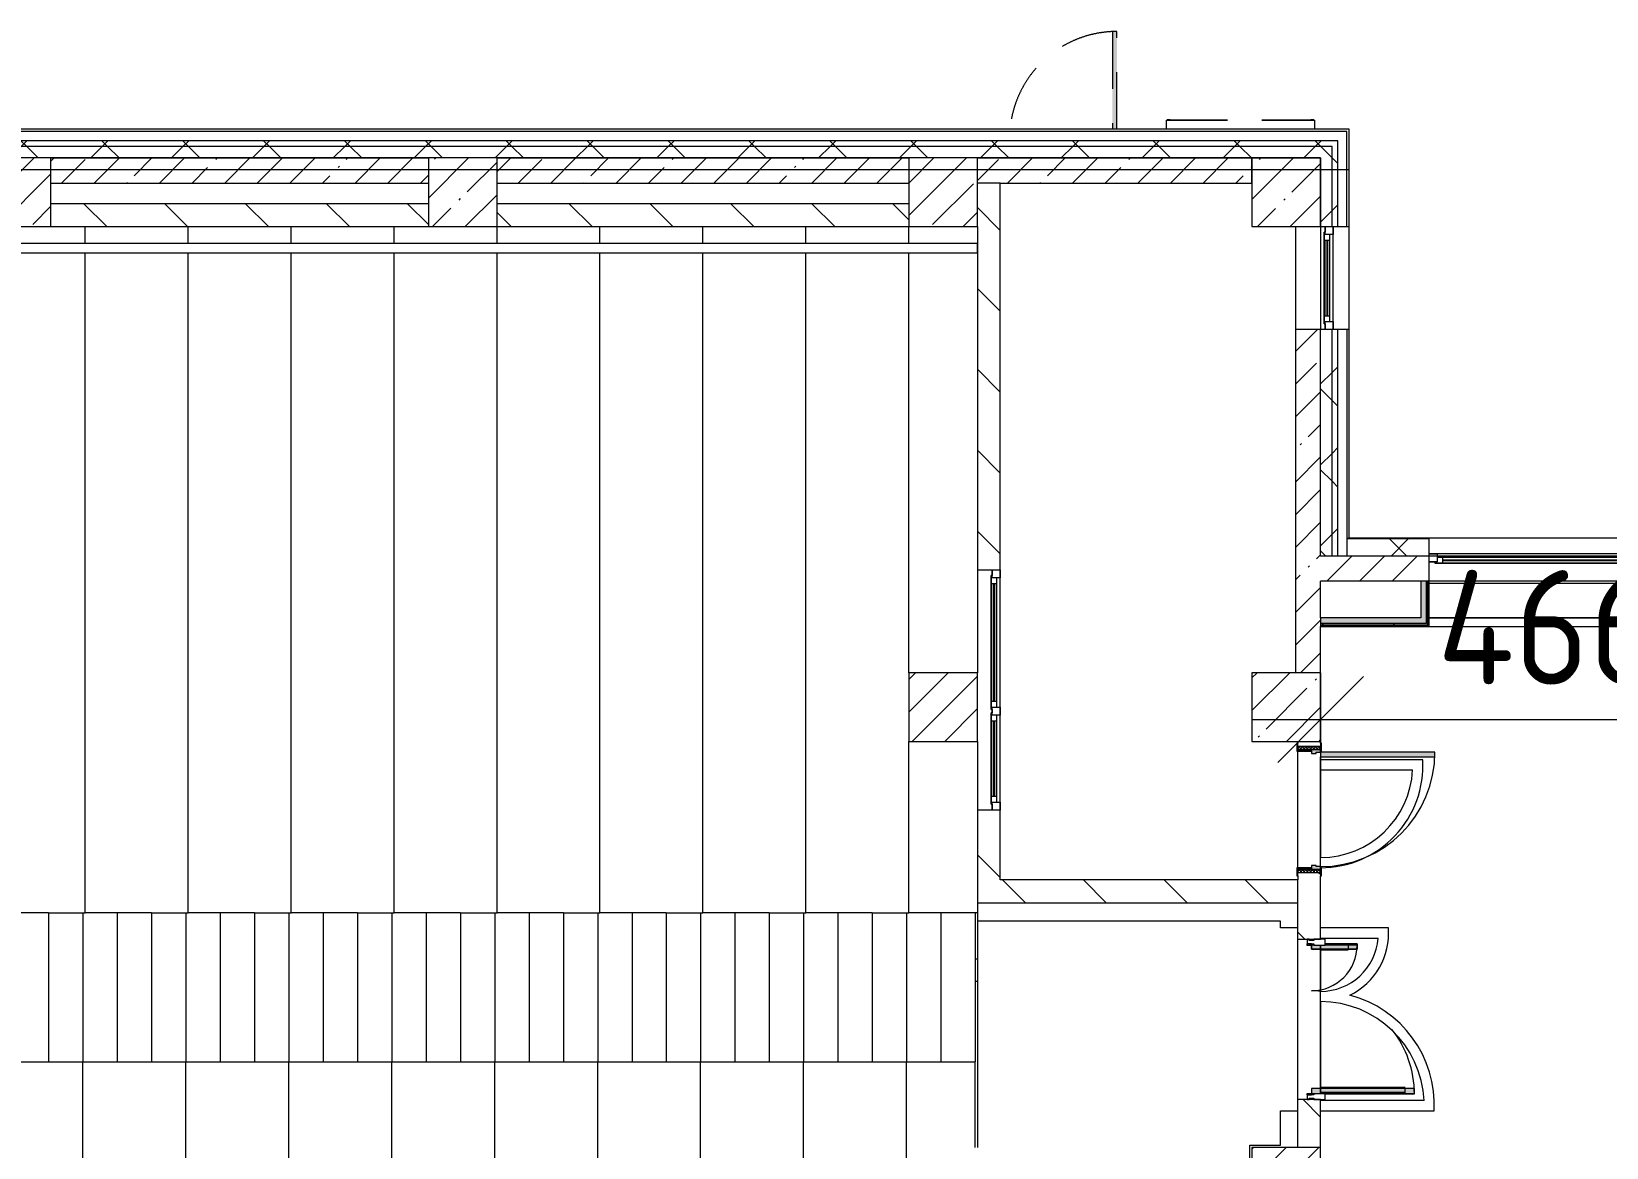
# Model space of a CAD drawing. Header units: millimetres. Extents: x 35157 to 232994, y -8553 to 29000.
# Drawn here: x 128324 to 142094, y 18450 to 28205 of the extents above; entities that cross this region are included whole.
import ezdxf

# ---------------------------------------------------------------- set-up
doc = ezdxf.new("R2010")
doc.units = ezdxf.units.MM
doc.linetypes.add('200_ШТРИХ__ш1_п0_6_', pattern=[800, 500, -300])
for name, color, linetype, lineweight in [('A-ANNO-DIMS', 7, 'Continuous', 9), ('A-ANNO-DIMS-500', 7, 'Continuous', 9), ('A-DETL-MBND-1', 7, '200_ШТРИХ__ш1_п0_6_', 9), ('A-GLAZ-2', 7, 'Continuous', 5), ('A-GLAZ-CWMG-2', 7, 'Continuous', 5), ('A-WALL', 7, 'Continuous', 9), ('A-WALL-9', 7, 'Continuous', 5), ('I-WALL-23', 7, 'Continuous', 5), ('S-COLS-1', 7, 'Continuous', 5), ('S-STRS-3', 7, 'Continuous', 5), ('Оси', 7, 'Continuous', 9)]:
    doc.layers.add(name, color=color, linetype=linetype, lineweight=lineweight)
for name, color, linetype, lineweight, true_color in [('A-DETL-GENF-3', 7, 'Continuous', 5, 0xe2e2e2), ('A-DETL-GENF-4', 7, 'Continuous', 5, 0xaaaaaa), ('A-DOOR-3', 7, 'Continuous', 5, 0xaaaaaa), ('A-DOOR-4', 7, 'Continuous', 5, 0xe2e2e2), ('A-DOOR-FRAM-2', 7, 'Continuous', 5, 0xe2e2e2), ('A-DOOR-FRAM-3', 7, 'Continuous', 5, 0xaaaaaa), ('A-FLOR-1', 7, 'Continuous', 5, 0xaaaaaa), ('I-WALL-21', 7, 'Continuous', 5, 0xe7e7e7), ('I-WALL-22', 7, 'Continuous', 9, 0xe7e7e7)]:
    doc.layers.add(name, color=color, linetype=linetype, lineweight=lineweight, true_color=true_color)
doc.styles.add('ISOCPEUR_4', font='isocpeur.ttf', dxfattribs={"width": 0.9, "height": 1000})
doc.dimstyles.new('ISO-2_0_0_9К_Средний_округл2_1', dxfattribs={"dimscale": 304.8, "dimtxt": 995.981176, "dimasz": 2.46063, "dimexe": 1.968504, "dimexo": 0, "dimgap": 0, "dimtad": 1, "dimdec": 0, "dimrnd": 10, "dimzin": 0, "dimdsep": 46, "dimtxsty": 'ISOCPEUR_4', "dimblk1": 'OBLIQUE', "dimblk2": 'OBLIQUE', "dimsah": 1, "dimcen": 0.09, "dimdle": 1.968504, "dimazin": 0, "dimtfac": 1, "dimtdec": 4, "dimtix": 1, "dimtmove": 0, "dimatfit": 3, "dimfxl": 1, "dimtvp": 1, "dimtolj": 1, "dimtzin": 0, "dimarcsym": 2})
pattern_1 = [(45, (105984, 0), (-353.5534, 353.5534), []), (135, (105984, 0), (-353.5534, -353.5534), [])]
pattern_2 = [(45, (105984, 0), (-285.123, 285.123), []), (45, (106269.13, 0), (-285.123, 285.123), [504.031, -100.806, 16.764, -84.042])]
pattern_3 = [(135, (105984, 0), (-353.5534, -353.5534), [])]
pattern_4 = [(45, (105984, 0), (-530.33, 530.33), []), (135, (105984, 0), (-530.33, -530.33), [])]

# ---------------------------------------------------------------- blocks, each defined once
blk = doc.blocks.new('BSC_Колонна _Прямоугольная - 600х600-V89-2_4_2_птичка')
at = {"layer": 'S-COLS-1'}
h = blk.add_hatch(dxfattribs=at)
h.set_pattern_fill('FP_94', color=256, style=0, pattern_type=2)
h.set_pattern_definition([(45, (-26110, -26800), (-285.123, 285.123), []), (45, (-25824.88, -26800), (-285.123, 285.123), [504.031, -100.806, 16.764, -84.042])])
h.paths.add_polyline_path([(-300, -300), (300, -300), (300, 300), (-300, 300)])
for p, q in [((300, 300), (-300, 300)), ((-300, 300), (-300, -300)), ((300, -300), (300, 300)), ((-300, -300), (300, -300))]:
    blk.add_line(p, q, dxfattribs=at)
blk = doc.blocks.new('BSC_Колонна _Прямоугольная - 600х600-V122-2_4_2_птичка')
at = {"layer": 'S-COLS-1'}
h = blk.add_hatch(dxfattribs=at)
h.set_pattern_fill('FP_122', color=256, style=0, pattern_type=2)
h.set_pattern_definition([(45, (-30310, -26800), (-285.123, 285.123), []), (45, (-30024.88, -26800), (-285.123, 285.123), [504.031, -100.806, 16.764, -84.042])])
h.paths.add_polyline_path([(-300, -300), (300, -300), (300, 300), (-300, 300)])
for p, q in [((300, 300), (-300, 300)), ((-300, 300), (-300, -300)), ((300, -300), (300, 300)), ((-300, -300), (300, -300))]:
    blk.add_line(p, q, dxfattribs=at)
blk = doc.blocks.new('BSC_Колонна _Прямоугольная - 600х600-V123-2_4_2_птичка')
at = {"layer": 'S-COLS-1'}
h = blk.add_hatch(dxfattribs=at)
h.set_pattern_fill('FP_123', color=256, style=0, pattern_type=2)
h.set_pattern_definition([(45, (-33310, -18150), (-285.123, 285.123), []), (45, (-33024.88, -18150), (-285.123, 285.123), [504.031, -100.806, 16.764, -84.042])])
h.paths.add_polyline_path([(-300, -300), (300, -300), (300, 300), (-300, 300), (-300, 12)])
for p, q in [((300, 300), (-300, 300)), ((-300, 300), (-300, -300)), ((300, -300), (300, 300)), ((-300, -300), (300, -300))]:
    blk.add_line(p, q, dxfattribs=at)
blk = doc.blocks.new('BSC_Колонна _Прямоугольная - 600х600-V142-2_4_2_птичка')
at = {"layer": 'S-COLS-1'}
h = blk.add_hatch(dxfattribs=at)
h.set_pattern_fill('FP_135', color=256, style=0, pattern_type=2)
h.set_pattern_definition([(45, (-22210, -26800), (-285.123, 285.123), []), (45, (-21924.88, -26800), (-285.123, 285.123), [504.031, -100.806, 16.764, -84.042])])
h.paths.add_polyline_path([(-300, -300), (300, -300), (300, 300), (-300, 300)])
for p, q in [((300, 300), (-300, 300)), ((-300, 300), (-300, -300)), ((300, -300), (300, 300)), ((-300, -300), (300, -300))]:
    blk.add_line(p, q, dxfattribs=at)
blk = doc.blocks.new('120_Окно_СКБ_2Ст - 120_Окно_СКБ_2Ст 3100х2500 _мал_створка слева_ 2-22446355-2_4_2_птичка')
at = {"layer": 'A-GLAZ-2'}
for p, q in [((-1550, -127), (-1550, -57)), ((-1550, -57), (-1480, -57)), ((1550, -57), (-1550, -57)), ((-1480, -127), (-1550, -127)), ((-1550, -127), (-1500, -127)), ((-1480, -127), (-1500, -127)), ((-1500, -127), (-1500, -137)), ((-1500, -137), (670, -137)), ((670, -137), (-1500, -137)), ((-1480, -57), (-1480, -127)), ((650, -87), (-1480, -87)), ((-1480, -87), (-1480, -127)), ((-1430, -137), (-1430, -87)), ((-1430, -107), (600, -107)), ((600, -117), (-1430, -117)), ((600, -137), (600, -87)), ((650, -127), (650, -57)), ((650, -57), (720, -57)), ((650, -127), (650, -87)), ((720, -127), (650, -127)), ((670, -127), (650, -127)), ((670, -127), (700, -127)), ((670, -137), (670, -127)), ((720, -127), (700, -127)), ((700, -127), (700, -137)), ((700, -137), (1500, -137)), ((1500, -137), (700, -137)), ((720, -57), (720, -127)), ((1480, -87), (720, -87)), ((720, -87), (720, -127)), ((770, -137), (770, -87)), ((770, -107), (1430, -107)), ((1430, -117), (770, -117)), ((1430, -137), (1430, -87)), ((1480, -127), (1480, -57)), ((1480, -57), (1550, -57)), ((1480, -127), (1480, -87)), ((1550, -127), (1480, -127)), ((1500, -127), (1480, -127)), ((1500, -127), (1550, -127)), ((1500, -137), (1500, -127)), ((1550, -57), (1550, -127))]:
    blk.add_line(p, q, dxfattribs=at)
blk = doc.blocks.new('120_Окно_СКБ_1Ст - 120_Окно_СКБ_1Ст 900х2500_h_-V148-2_4_2_птичка')
at = {"layer": 'A-GLAZ-2'}
for p, q in [((-450, -75), (-450, -5)), ((-450, -5), (-380, -5)), ((450, -5), (-450, -5)), ((-380, -75), (-450, -75)), ((-450, -75), (-400, -75)), ((-380, -75), (-400, -75)), ((-400, -75), (-400, -85)), ((-400, -85), (400, -85)), ((400, -85), (-400, -85)), ((-380, -5), (-380, -75)), ((380, -35), (-380, -35)), ((-380, -35), (-380, -75)), ((-330, -85), (-330, -35)), ((-330, -55), (330, -55)), ((330, -65), (-330, -65)), ((330, -85), (330, -35)), ((380, -75), (380, -5)), ((380, -5), (450, -5)), ((380, -75), (380, -35)), ((450, -75), (380, -75)), ((400, -75), (380, -75)), ((400, -75), (450, -75)), ((400, -85), (400, -75)), ((450, -5), (450, -75))]:
    blk.add_line(p, q, dxfattribs=at)
blk = doc.blocks.new('Перекрытия 3 - Перекрытия 4-20977624-2_4_2_птичка')
at = {"layer": 'S-STRS-3'}
for p, q in [((21910, 26500), (21910, 26351)), ((22810, 26351), (22810, 26500)), ((23710, 26351), (23710, 26500)), ((24610, 26351), (24610, 26500)), ((25510, 26351), (25510, 26500)), ((26410, 26351), (26410, 26500)), ((27310, 26351), (27310, 26500)), ((28210, 26351), (28210, 26500)), ((29110, 26351), (29110, 26500)), ((30010, 26351), (30010, 26500)), ((21910, 26270), (21910, 20500)), ((22810, 20500), (22810, 26270)), ((23710, 20500), (23710, 26270)), ((24610, 20500), (24610, 26270)), ((25510, 20500), (25510, 26270)), ((26410, 20500), (26410, 26270)), ((27310, 20500), (27310, 26270)), ((28210, 20500), (28210, 26270)), ((29110, 20500), (29110, 26270)), ((30010, 22600), (30010, 26270)), ((30010, 20500), (30010, 22000)), ((22490, 20500), (21910, 20500)), ((23390, 20500), (22810, 20500)), ((24290, 20500), (23710, 20500)), ((25190, 20500), (24610, 20500)), ((26090, 20500), (25510, 20500)), ((26990, 20500), (26410, 20500)), ((27890, 20500), (27310, 20500)), ((28790, 20500), (28210, 20500)), ((29690, 20500), (29110, 20500)), ((30610, 20500), (30010, 20500))]:
    blk.add_line(p, q, dxfattribs=at)
blk = doc.blocks.new('110_Дверь_СКБ_1Ст_Наружная - ДН-2д_л__ Дверь из подвала ЛК _900 мм в свету_ 3300 фрамуга метал-22954314-2_4_2_птичка')
at = {"layer": 'A-DETL-MBND-1'}
blk.add_hatch(color=256, dxfattribs=at).paths.add_polyline_path([(489.5, 115), (489.5, 970), (449.5, 970), (449.5, 115)])
for p, q in [((489.5, 970), (449.5, 970)), ((449.5, 970), (449.5, 115)), ((489.5, 115), (489.5, 970))]:
    blk.add_line(p, q, dxfattribs=at)
blk.add_arc((489.5, 30), 940, 90, 174.73278, dxfattribs=at)
blk = doc.blocks.new('120_Окно_СКБ_2Ст - 120_Окно_СКБ_2Ст 2100х1800 _мал створка справа_-24235684-2_4_2_птичка')
at = {"layer": 'A-GLAZ-2'}
for p, q in [((-1050, 30), (-1050, 100)), ((-1050, 100), (-980, 100)), ((1050, 100), (-1050, 100)), ((-980, 30), (-1050, 30)), ((-1050, 30), (-1000, 30)), ((-980, 30), (-1000, 30)), ((-1000, 30), (-1000, 20)), ((-1000, 20), (170, 20)), ((170, 20), (-1000, 20)), ((-980, 100), (-980, 30)), ((150, 70), (-980, 70)), ((-980, 70), (-980, 30)), ((-930, 20), (-930, 70)), ((-930, 50), (100, 50)), ((100, 40), (-930, 40)), ((100, 20), (100, 70)), ((150, 30), (150, 100)), ((150, 100), (220, 100)), ((150, 30), (150, 70)), ((220, 30), (150, 30)), ((170, 30), (150, 30)), ((170, 30), (200, 30)), ((170, 20), (170, 30)), ((220, 30), (200, 30)), ((200, 30), (200, 20)), ((200, 20), (1000, 20)), ((1000, 20), (200, 20)), ((220, 100), (220, 30)), ((980, 70), (220, 70)), ((220, 70), (220, 30)), ((270, 20), (270, 70)), ((270, 50), (930, 50)), ((930, 40), (270, 40)), ((930, 20), (930, 70)), ((980, 30), (980, 100)), ((980, 100), (1050, 100)), ((980, 30), (980, 70)), ((1050, 30), (980, 30)), ((1000, 30), (980, 30)), ((1000, 30), (1050, 30)), ((1000, 20), (1000, 30)), ((1050, 100), (1050, 30))]:
    blk.add_line(p, q, dxfattribs=at)
blk = doc.blocks.new('BSC_Колонна _Прямоугольная - 600х600-V158-2_4_2_птичка')
at = {"layer": 'S-COLS-1'}
h = blk.add_hatch(dxfattribs=at)
h.set_pattern_fill('FP_145', color=256, style=0, pattern_type=2)
h.set_pattern_definition([(45, (-33310, -22300), (-285.123, 285.123), []), (45, (-33024.88, -22300), (-285.123, 285.123), [504.031, -100.806, 16.764, -84.042])])
h.paths.add_polyline_path([(-300, -300), (300, -300), (300, 300), (-300, 300)])
for p, q in [((300, 300), (-300, 300)), ((-300, 300), (-300, -300)), ((300, -300), (300, 300)), ((-300, -300), (300, -300))]:
    blk.add_line(p, q, dxfattribs=at)
blk = doc.blocks.new('Указатель_Домовой_Квартальный_По грани - Указатель одинарный-23221565-2_4_2_птичка')
at = {"layer": 'A-DETL-MBND-1'}
for p, q in [((32260, 27430), (32260, 27350)), ((32261, 27430), (32260, 27430)), ((32260, 27430), (32295, 27430)), ((32270, 27432), (32270, 27430)), ((32295, 27432), (32270, 27432)), ((32270, 27432), (32295, 27432)), ((32295, 27432), (32275, 27432)), ((32275, 27432), (32295, 27432)), ((32295, 27432), (33525, 27432)), ((32295, 27430), (33525, 27430)), ((33525, 27432), (33545, 27432)), ((33545, 27432), (33525, 27432)), ((33525, 27432), (33550, 27432)), ((33550, 27432), (33525, 27432)), ((33525, 27430), (33560, 27430)), ((33550, 27430), (33550, 27432)), ((33560, 27430), (33559, 27430)), ((33560, 27350), (33560, 27430))]:
    blk.add_line(p, q, dxfattribs=at)
blk = doc.blocks.new('110_Дверь_СКБ_1Ст_Внутренняя1 - Д-4б _огнестойкая EI 30_-32701367-2_4_2_птичка')
at = {"layer": 'A-DOOR-3'}
h = blk.add_hatch(dxfattribs=at)
h.set_pattern_fill('FP_41', color=256, style=0, pattern_type=2)
h.set_pattern_definition([(135, (1751.41, 164.685), (-14.14214, -14.14214), []), (225, (1751.41, 164.685), (14.14214, -14.14214), [])])
h.paths.add_polyline_path([(562.5, 100), (537.5, 100), (537.5, -100), (562.5, -100)])
at = {"layer": 'A-DOOR-4'}
h = blk.add_hatch(color=256, dxfattribs=at)
h.paths.add_polyline_path([(537.5, 100), (512.5, 100), (512.5, 60), (502.5, 60), (502.5, 20), (537.5, 20)])
h.paths.add_polyline_path([(-477.5, 60), (-487.5, 60), (-487.5, 100), (-512.5, 100), (-512.5, 20), (-477.5, 20)])
at = {"layer": 'A-DOOR-FRAM-2'}
for points in [[(-447.5, 592.5), (-447.5, 1100), (-487.5, 1100), (-487.5, 100), (-447.5, 100)], [(-497.5, 100), (-497.5, 108), (-567.5, 108), (-567.5, 100)], [(-497.5, 20), (-512.5, 20), (-512.5, -100), (-497.5, -100)], [(592.5, 108), (522.5, 108), (522.5, 100), (592.5, 100)], [(537.5, 20), (522.5, 20), (522.5, -100), (537.5, -100)], [(-497.5, -108), (-497.5, -100), (-567.5, -100), (-567.5, -108)], [(592.5, -100), (522.5, -100), (522.5, -108), (592.5, -108)]]:
    blk.add_hatch(color=256, dxfattribs=at).paths.add_polyline_path(points)
at = {"layer": 'A-DOOR-FRAM-3'}
h = blk.add_hatch(dxfattribs=at)
h.set_pattern_fill('FP_42', color=256, style=0, pattern_type=2)
h.set_pattern_definition([(45, (-371.384, 164.685), (-14.1421, 14.1421), []), (135, (-371.384, 164.685), (-14.1421, -14.1421), [])])
h.paths.add_polyline_path([(-512.5, 100), (-537.5, 100), (-537.5, -100), (-512.5, -100)])
at = {"layer": 'A-DOOR-3'}
for p, q in [((-487.5, 1100), (-487.5, 100)), ((-447.5, 1100), (-487.5, 1100)), ((-447.5, 100), (-447.5, 1100)), ((-487.5, 100), (-447.5, 100))]:
    blk.add_line(p, q, dxfattribs=at)
blk.add_arc((-487.5, 100), 1000, 360, 90, dxfattribs=at)
at = {"layer": 'A-DOOR-FRAM-3'}
for p, q in [((-497.5, 108), (-567.5, 108)), ((-567.5, 108), (-567.5, 100)), ((-567.5, 100), (-497.5, 100)), ((-512.5, 100), (-537.5, 100)), ((-537.5, 100), (-537.5, -100)), ((-487.5, 100), (-512.5, 100)), ((-512.5, 100), (-512.5, 20)), ((-512.5, -100), (-512.5, 100)), ((-497.5, 100), (-512.5, 100)), ((-512.5, 100), (-512.5, 99)), ((-512.5, 99), (-497.5, 99)), ((-512.5, 20), (-477.5, 20)), ((-497.5, 20), (-512.5, 20)), ((-512.5, 20), (-512.5, -100)), ((-497.5, 100), (-497.5, 108)), ((-497.5, 99), (-497.5, 100)), ((-497.5, -100), (-497.5, 20)), ((-487.5, 60), (-487.5, 100)), ((-477.5, 60), (-487.5, 60)), ((-477.5, 20), (-477.5, 60)), ((512.5, 60), (502.5, 60)), ((502.5, 60), (502.5, 20)), ((502.5, 20), (537.5, 20)), ((512.5, 100), (512.5, 60)), ((537.5, 100), (512.5, 100)), ((592.5, 108), (522.5, 108)), ((522.5, 108), (522.5, 100)), ((537.5, 100), (522.5, 100)), ((522.5, 100), (522.5, 99)), ((522.5, 100), (592.5, 100)), ((522.5, 99), (537.5, 99)), ((537.5, 20), (522.5, 20)), ((522.5, 20), (522.5, -100)), ((537.5, 20), (537.5, 100)), ((562.5, 100), (537.5, 100)), ((537.5, 100), (537.5, -100)), ((537.5, 99), (537.5, 100)), ((537.5, -100), (537.5, 20)), ((562.5, -100), (562.5, 100)), ((592.5, 100), (592.5, 108)), ((-497.5, -100), (-567.5, -100)), ((-567.5, -100), (-567.5, -108)), ((-567.5, -108), (-497.5, -108)), ((-537.5, -100), (-512.5, -100)), ((-512.5, -100), (-497.5, -100)), ((-497.5, -108), (-497.5, -100)), ((522.5, -100), (537.5, -100)), ((592.5, -100), (522.5, -100)), ((522.5, -100), (522.5, -108)), ((522.5, -108), (592.5, -108)), ((537.5, -100), (562.5, -100)), ((592.5, -108), (592.5, -100))]:
    blk.add_line(p, q, dxfattribs=at)
blk = doc.blocks.new('Прямоугольный импост - Импост структурный с накладкой - 160мм Темный-32479175-2_4_2_птичка')
at = {"layer": 'A-GLAZ-CWMG-2'}
for p, q in [((-50, 40), (-50, 140)), ((-50, 140), (0, 140)), ((0, 140), (0, 40)), ((-40, 40), (-50, 40)), ((-50, -17), (-50, 0)), ((-50, 0), (-40, 0)), ((-40, 0), (-40, 40)), ((-10, 40), (-10, 0)), ((0, 40), (-10, 40)), ((-10, 0), (0, 0)), ((0, 0), (0, -17)), ((0, -17), (-50, -17))]:
    blk.add_line(p, q, dxfattribs=at)
blk = doc.blocks.new('Дверь_Витражная_остекление_ - Д-39_л_ Актовый-V238-2_4_2_птичка')
at = {"layer": 'A-DETL-GENF-3'}
for points in [[(650, 593), (650, 920), (605, 920), (605, 20), (650, 20), (650, 140)], [(-615, 40), (-615, 420), (-660, 420), (-660, 140), (-650, 140), (-650, 40), (-660, 40), (-660, 20), (-615, 20)]]:
    blk.add_hatch(color=256, dxfattribs=at).paths.add_polyline_path(points)
at = {"layer": 'A-DETL-GENF-4'}
for p, q in [((596, 840), (596, 100)), ((650, 920), (605, 920)), ((605, 920), (605, 20)), ((650, 920), (605, 920)), ((605, 920), (605, 20)), ((650, 840), (605, 840)), ((640, 840), (640, 100)), ((650, 920), (650, 140)), ((650, 140), (650, 920)), ((-660, 420), (-615, 420)), ((-660, 420), (-660, 140)), ((-615, 420), (-660, 420)), ((-660, 420), (-660, 140)), ((-615, 420), (-615, 20)), ((-615, 20), (-615, 420)), ((-660, 340), (-615, 340)), ((-650, 340), (-650, 140)), ((-606, 340), (-606, 100)), ((-650, 100), (-615, 100)), ((-615, 20), (-650, 20)), ((-650, 20), (-615, 20)), ((650, 100), (605, 100)), ((605, 20), (650, 20)), ((605, 20), (650, 20)), ((650, 40), (650, 20)), ((650, 20), (650, 40))]:
    blk.add_line(p, q, dxfattribs=at)
at = {"layer": 'A-DOOR-3'}
for p, q in [((650, 920), (650, 140)), ((-650, 420), (-650, 140)), ((-650, 20), (-660, 20)), ((-660, 20), (-660, -20)), ((-650, 40), (-650, 20)), ((-650, -20), (-650, 20)), ((650, 40), (650, 20)), ((660, 20), (650, 20)), ((650, 20), (650, -20)), ((660, -20), (660, 20)), ((-660, -20), (-650, -20)), ((650, -20), (660, -20))]:
    blk.add_line(p, q, dxfattribs=at)
for centre, radius, start, end in [((650, 20), 900, 90, 128.5974), ((-650, 20), 400, 360, 90), ((650, 20), 900, 174.8223, 180)]:
    blk.add_arc(centre, radius, start, end, dxfattribs=at)
blk = doc.blocks.new('Прямоугольный импост - Импост структурный с накладкой - 160мм Темный-32479277-2_4_2_птичка')
at = {"layer": 'A-GLAZ-CWMG-2'}
for p, q in [((0, 140), (-50, 140)), ((-50, 140), (-50, 40)), ((0, 40), (0, 140)), ((-50, 40), (-40, 40)), ((-40, 0), (-50, 0)), ((-50, 0), (-50, -17)), ((-40, 40), (-40, 0)), ((-10, 0), (-10, 40)), ((-10, 40), (0, 40)), ((0, 0), (-10, 0)), ((0, -17), (0, 0)), ((-50, -17), (0, -17))]:
    blk.add_line(p, q, dxfattribs=at)
blk = doc.blocks.new('Перекрытия 2 - Перекрытия 4-32990152-2_4_2_птичка')
at = {"layer": 'S-STRS-3'}
for p, q in [((21910, 19180), (22510, 19180)), ((21910, 19180), (21910, 15411)), ((22810, 19180), (23410, 19180)), ((22810, 15411), (22810, 19180)), ((23710, 19180), (24310, 19180)), ((23710, 15411), (23710, 19180)), ((24610, 19180), (25210, 19180)), ((24610, 15411), (24610, 19180)), ((25510, 19180), (26110, 19180)), ((25510, 15411), (25510, 19180)), ((26410, 19180), (27010, 19180)), ((26410, 15411), (26410, 19180)), ((27310, 19180), (27910, 19180)), ((27310, 15411), (27310, 19180)), ((28210, 19180), (28810, 19180)), ((28210, 15411), (28210, 19180)), ((29110, 19180), (29710, 19180)), ((29110, 15411), (29110, 19180)), ((30010, 19180), (30610, 19180)), ((30010, 15411), (30010, 19180)), ((30610, 18430), (30610, 19180)), ((30610, 15411), (30610, 17830)), ((21910, 15330), (21910, 15200)), ((22810, 15200), (22810, 15330)), ((23710, 15200), (23710, 15330)), ((24610, 15200), (24610, 15330)), ((25510, 15200), (25510, 15330)), ((26410, 15200), (26410, 15330)), ((27310, 15200), (27310, 15330)), ((28210, 15200), (28210, 15330)), ((29110, 15200), (29110, 15330)), ((30010, 15200), (30010, 15330)), ((30610, 15200), (30610, 15330)), ((22810, 15200), (21910, 15200)), ((23710, 15200), (22810, 15200)), ((24610, 15200), (23710, 15200)), ((25510, 15200), (24610, 15200)), ((26410, 15200), (25510, 15200)), ((27310, 15200), (26410, 15200)), ((28210, 15200), (27310, 15200)), ((29110, 15200), (28210, 15200)), ((30010, 15200), (29110, 15200)), ((30610, 15200), (30010, 15200))]:
    blk.add_line(p, q, dxfattribs=at)
blk = doc.blocks.new('Стены наклон_ амфитеатр1 - Стены наклон_ амфитеатр-33007412-2_4_2_птичка')
at = {"layer": 'A-WALL-9'}
for p, q in [((21879, 26351), (21879, 26270)), ((30610, 26351), (21879, 26351)), ((30610, 26270), (30610, 26351)), ((21879, 26270), (30610, 26270))]:
    blk.add_line(p, q, dxfattribs=at)
blk = doc.blocks.new('Зашивка приборов отопления22 - Зашивка приборов отопления-33321747-2_4_2_птичка')
at = {"layer": 'A-WALL-9'}
for p, q in [((37288, 26888), (34188, 26888)), ((34188, 26567), (37268, 26567)), ((37268, 26567), (34188, 26567)), ((34188, 26492), (37268, 26492))]:
    blk.add_line(p, q, dxfattribs=at)
blk = doc.blocks.new('BSC_Колонна _Прямоугольная - 600х600-V241-2_4_2_птичка')
at = {"layer": 'S-COLS-1'}
h = blk.add_hatch(dxfattribs=at)
h.set_pattern_fill('FP_196', color=256, style=0, pattern_type=2)
h.set_pattern_definition([(45, (-30310, -22300), (-285.123, 285.123), []), (45, (-30024.88, -22300), (-285.123, 285.123), [504.031, -100.806, 16.764, -84.042])])
h.paths.add_polyline_path([(-300, -300), (300, -300), (300, 300), (-300, 300)])
for p, q in [((300, 300), (-300, 300)), ((-300, 300), (-300, -300)), ((300, -300), (300, 300)), ((-300, -300), (300, -300))]:
    blk.add_line(p, q, dxfattribs=at)
blk = doc.blocks.new('DIMBLOCK39-2_4_2_птичка')
at = {"layer": 'A-ANNO-DIMS-500'}
for p, q in [((144254, 22721), (144254, 21591)), ((144254, 22191), (144254, 22721)), ((139594, 22600), (139594, 21591)), ((139594, 22191), (139594, 22600)), ((138994, 22191), (144854, 22191))]:
    blk.add_line(p, q, dxfattribs=at)
at = {"layer": 'A-ANNO-DIMS-500', "lineweight": 20}
for p, q in [((139594, 22191), (139969, 22566)), ((144254, 22191), (144629, 22566)), ((139594, 22191), (139219, 21816)), ((144254, 22191), (143879, 21816))]:
    blk.add_line(p, q, dxfattribs=at)
at = {"layer": 'A-ANNO-DIMS-500', "color": 0, "insert": (140612, 23497), "char_height": 1000, "width": 3148.83, "attachment_point": 1, "line_spacing_factor": 1.149209, "style": 'ISOCPEUR_4'}
blk.add_mtext('4660', dxfattribs=at)
blk = doc.blocks.new('_Oblique')
at = {"color": 0, "linetype": 'ByBlock', "lineweight": -2}
blk.add_line((-0.5, -0.5), (0.5, 0.5), dxfattribs=at)

msp = doc.modelspace()

# ---------------------------------------------------------------- hatches: boundary and pattern name
at = {"layer": 'A-WALL-9'}
h = msp.add_hatch(dxfattribs=at)
h.set_pattern_fill('FP_89', color=256, style=0, pattern_type=2)
h.set_pattern_definition(pattern_1)
h.paths.add_polyline_path([(139694, 27200), (139694, 27250), (125594.3, 27250), (125594.3, 27200), (139594, 27200)])
h.paths.add_polyline_path([(120608.6, 27200), (121094.3, 27200), (121094.3, 27250), (119673, 27250), (119673, 27200), (119681.1, 27200)])
h.paths.add_polyline_path([(122463.7, 27200), (122894.3, 27200), (122894.3, 27250), (121994.3, 27250), (121994.3, 27200)])
h.paths.add_polyline_path([(123794.3, 27200), (124694.3, 27200), (124694.3, 27250), (123794.3, 27250)])
h = msp.add_hatch(dxfattribs=at)
h.set_pattern_fill('FP_89', color=256, style=0, pattern_type=2)
h.set_pattern_definition(pattern_1)
h.paths.add_polyline_path([(139159, 27100), (139594, 27100), (139594, 27200), (125594.3, 27200), (125594.3, 27100), (138231.5, 27100)])
h.paths.add_polyline_path([(120608.6, 27100), (121094.3, 27100), (121094.3, 27200), (119673, 27200), (119673, 27100), (120294, 27100)])
h.paths.add_polyline_path([(121994.3, 27100), (122894.3, 27100), (122894.3, 27200), (121994.3, 27200)])
h.paths.add_polyline_path([(123794.3, 27100), (124694.3, 27100), (124694.3, 27200), (123794.3, 27200)])
h = msp.add_hatch(dxfattribs=at)
h.set_pattern_fill('FP_89', color=256, style=0, pattern_type=2)
h.set_pattern_definition(pattern_1)
h.paths.add_polyline_path([(139694, 23620), (139694, 25600), (139594, 25600), (139594, 23620), (139622.8, 23620)])
h.paths.add_polyline_path([(139594, 26500), (139694, 26500), (139694, 27200), (139594, 27200), (139594, 26839.2)])
h = msp.add_hatch(dxfattribs=at)
h.set_pattern_fill('FP_89', color=256, style=0, pattern_type=2)
h.set_pattern_definition(pattern_1)
h.paths.add_polyline_path([(139744, 23620), (139744, 25600), (139694, 25600), (139694, 23620)])
h.paths.add_polyline_path([(139694, 26500), (139744, 26500), (139744, 27250), (139694, 27250), (139694, 26839.2)])
h = msp.add_hatch(dxfattribs=at)
h.set_pattern_fill('FP_89', color=256, style=0, pattern_type=2)
h.set_pattern_definition(pattern_1)
h.paths.add_polyline_path([(139844, 23620), (140544, 23620), (140544, 23770), (139824, 23770), (139824, 23620)])
h.paths.add_polyline_path([(144744, 23620), (144744, 23770), (143644, 23770), (143644, 23620), (144724.1, 23620)])
at = {"layer": 'I-WALL-21'}
msp.add_hatch(color=256, dxfattribs=at).paths.add_polyline_path([(140519, 23079), (140519, 23400), (140469, 23400), (140469, 23079)])
at = {"layer": 'I-WALL-22'}
msp.add_hatch(color=256, dxfattribs=at).paths.add_polyline_path([(139594, 23029), (140519, 23029), (140519, 23079), (139594, 23079)])
at = {"layer": 'I-WALL-23'}
h = msp.add_hatch(dxfattribs=at)
h.set_pattern_fill('FP_97', color=256, style=0, pattern_type=2)
h.set_pattern_definition(pattern_2)
h.paths.add_polyline_path([(138994, 26880), (138994, 27100), (136594, 27100), (136594, 26880), (138231.5, 26880)])
h.paths.add_polyline_path([(135994, 26880), (135994, 27100), (132394, 27100), (132394, 26880)])
h.paths.add_polyline_path([(131794, 26880), (131794, 27100), (128494, 27100), (128494, 26880), (128956.3, 26880)])
h = msp.add_hatch(dxfattribs=at)
h.set_pattern_fill('FP_100', color=256, style=0, pattern_type=2)
h.set_pattern_definition(pattern_3)
h.paths.add_polyline_path([(136794, 20790), (136794, 21400), (136594, 21400), (136594, 20790)])
h.paths.add_polyline_path([(136794, 23500), (136794, 26880), (136594, 26880), (136594, 23500)])
h = msp.add_hatch(dxfattribs=at)
h.set_pattern_fill('FP_100', color=256, style=0, pattern_type=2)
h.set_pattern_definition(pattern_3)
h.paths.add_polyline_path([(131794, 26500), (131794, 26700), (128494, 26700), (128494, 26500), (128956.3, 26500)])
h = msp.add_hatch(dxfattribs=at)
h.set_pattern_fill('FP_100', color=256, style=0, pattern_type=2)
h.set_pattern_definition(pattern_3)
h.paths.add_polyline_path([(135994, 26500), (135994, 26700), (132394, 26700), (132394, 26500)])
h = msp.add_hatch(dxfattribs=at)
h.set_pattern_fill('FP_97', color=256, style=0, pattern_type=2)
h.set_pattern_definition(pattern_2)
h.paths.add_polyline_path([(139594, 22600), (139594, 25600), (139374, 25600), (139374, 22600)])
h = msp.add_hatch(dxfattribs=at)
h.set_pattern_fill('FP_97', color=256, style=0, pattern_type=2)
h.set_pattern_definition(pattern_2)
h.paths.add_polyline_path([(143796.6, 23400), (144474, 23400), (144474, 23620), (143644, 23620), (143644, 23400)])
h.paths.add_polyline_path([(139594, 23400), (140544, 23400), (140544, 23620), (139594, 23620)])
h = msp.add_hatch(dxfattribs=at)
h.set_pattern_fill('FP_188', color=256, style=0, pattern_type=2)
h.set_pattern_definition(pattern_4)
h.paths.add_polyline_path([(139594, 23016.5), (140531.5, 23016.5), (140531.5, 23029), (139594, 23029)])
h = msp.add_hatch(dxfattribs=at)
h.set_pattern_fill('FP_188', color=256, style=0, pattern_type=2)
h.set_pattern_definition(pattern_4)
h.paths.add_polyline_path([(139594, 23004), (140544, 23004), (140544, 23016.5), (139594, 23016.5)])
h = msp.add_hatch(dxfattribs=at)
h.set_pattern_fill('FP_100', color=256, style=0, pattern_type=2)
h.set_pattern_definition(pattern_3)
h.paths.add_polyline_path([(139594, 20790), (139594, 20855), (139394, 20855), (139394, 20790)])
h.paths.add_polyline_path([(139594, 21955), (139594, 22000), (139394, 22000), (139394, 21955)])
h = msp.add_hatch(dxfattribs=at)
h.set_pattern_fill('FP_100', color=256, style=0, pattern_type=2)
h.set_pattern_definition(pattern_3)
h.paths.add_polyline_path([(139394, 20590), (139394, 20790), (136594, 20790), (136594, 20590), (138231.5, 20590)])
h = msp.add_hatch(dxfattribs=at)
h.set_pattern_fill('FP_100', color=256, style=0, pattern_type=2)
h.set_pattern_definition(pattern_3)
h.paths.add_polyline_path([(139394, 18450), (139594, 18450), (139594, 18870), (139394, 18870)])
h.paths.add_polyline_path([(139594, 20270), (139594, 20790), (139394, 20790), (139394, 20270)])
at = {"layer": 'S-COLS-1'}
h = msp.add_hatch(dxfattribs=at)
h.set_pattern_fill('FP_97', color=256, style=0, pattern_type=2)
h.set_pattern_definition(pattern_2)
h.paths.add_polyline_path([(139594, 26500), (139594, 27100), (138994, 27100), (138994, 26500), (139159, 26500)])

# ---------------------------------------------------------------- linework, layer by layer
at = {"layer": 'A-DETL-MBND-1'}
for p, q in [((136574, 20100), (136594, 20100)), ((136594, 19900), (136574, 19900))]:
    msp.add_line(p, q, dxfattribs=at)
at = {"layer": 'A-FLOR-1'}
for p, q in [((143624, 23380), (140544, 23380)), ((140545, 23003), (139594, 23003)), ((140544, 23079), (143624, 23079)), ((139594, 21865), (139594, 21840)), ((139594, 20905), (139594, 21865)), ((140487.6, 21840), (139594, 21840)), ((139594, 21750), (139594, 20985)), ((139594, 21750), (140398, 21750)), ((136594, 20590), (136594, 18450)), ((139244, 20429), (136594, 20429)), ((139244, 20370), (139244, 20429)), ((139394, 20370), (139244, 20370)), ((140186.9, 20370), (139594, 20370)), ((139594, 20280), (140097.4, 20280)), ((139594, 20220), (139594, 19815)), ((139594, 18920), (139594, 20220)), ((139594, 19725), (139594, 18920)), ((139244, 18470), (139244, 18770)), ((139244, 18770), (139394, 18770)), ((140498.1, 18860), (139594, 18860)), ((139594, 18770), (140587.7, 18770)), ((138974, 17840), (138974, 18470)), ((138974, 18470), (139244, 18470))]:
    msp.add_line(p, q, dxfattribs=at)
for centre, radius, start, end in [((139594, 21790), 895, 270, 3.20255), ((139594, 21790), 805, 270, 357.15183), ((139594, 20320), 505, 270, 355.45696), ((139594, 20320), 595, 295.28402, 4.82046), ((139594, 18820), 905, 2.53324, 90), ((139594, 18820), 995, 357.1196, 75.20242)]:
    msp.add_arc(centre, radius, start, end, dxfattribs=at)
at = {"layer": 'A-WALL'}
for p, q in [((139824, 27330), (125594.3, 27330)), ((139824, 26500), (139824, 27330)), ((139744, 27250), (125594.3, 27250)), ((139694, 27200), (125594.3, 27200)), ((139694, 26500), (139694, 27200)), ((139744, 26500), (139744, 27250)), ((131794, 27100), (128494, 27100)), ((135994, 27100), (132394, 27100)), ((138994, 27100), (136594, 27100)), ((136794, 26880), (136594, 26880)), ((139594, 23620), (139594, 25600)), ((139694, 23620), (139694, 25600)), ((139744, 23620), (139744, 25600)), ((139824, 25600), (139824, 23620)), ((140544, 23773), (139824, 23773)), ((140544, 23770), (139824, 23770)), ((139844, 23778), (139844, 23773)), ((140544, 23620), (139844, 23620)), ((140519, 23029), (140519, 23400)), ((140531.5, 23016.5), (140531.5, 23400)), ((139594, 23079), (139594, 23004)), ((140519, 23029), (139594, 23029)), ((140531.5, 23016.5), (139594, 23016.5))]:
    msp.add_line(p, q, dxfattribs=at)
at = {"layer": 'A-WALL-9'}
for p, q in [((139844, 27350), (125594.3, 27350)), ((139844, 23778), (139844, 27350)), ((128494, 27100), (131794, 27100)), ((132394, 27100), (135994, 27100)), ((136594, 27100), (139594, 27100)), ((139594, 27100), (139594, 25600)), ((139594, 26500), (139844, 26500)), ((139844, 25600), (139594, 25600)), ((139844, 23778), (147894, 23778)), ((140544, 23620), (140544, 23778)), ((144524, 23620), (139824, 23620))]:
    msp.add_line(p, q, dxfattribs=at)
at = {"layer": 'I-WALL-23'}
for p, q in [((138994, 26880), (138994, 27100)), ((128494, 26880), (131794, 26880)), ((132394, 26880), (135994, 26880)), ((136794, 26880), (138994, 26880)), ((136794, 20790), (136794, 26880)), ((131794, 26700), (128494, 26700)), ((135994, 26700), (132394, 26700)), ((128494, 26500), (131794, 26500)), ((132394, 26500), (135994, 26500)), ((136594, 26500), (136594, 22600)), ((139374, 26500), (139374, 22600)), ((139594, 25600), (139374, 25600)), ((139824, 23620), (139594, 23620)), ((140544, 23004), (140544, 23620)), ((136594, 23500), (136794, 23500)), ((139594, 23079), (139594, 23400)), ((144474, 23400), (139594, 23400)), ((140469, 23400), (140469, 23079)), ((140469, 23079), (139594, 23079)), ((139594, 22600), (139594, 23004)), ((139594, 23004), (140544, 23004)), ((136594, 22000), (136594, 20590)), ((139394, 22000), (139394, 21985)), ((139394, 20895), (139394, 21915)), ((139594, 21985), (139594, 22000)), ((136794, 21400), (136594, 21400)), ((139394, 20825), (139394, 20790)), ((139594, 20790), (139594, 20825)), ((139394, 20790), (136794, 20790)), ((139394, 18450), (139394, 20790)), ((139594, 20270), (139594, 20790)), ((136594, 20590), (139394, 20590)), ((139394, 20270), (139594, 20270)), ((139594, 18870), (139394, 18870)), ((139594, 18450), (139594, 18870))]:
    msp.add_line(p, q, dxfattribs=at)
at = {"layer": 'S-COLS-1'}
for p, q in [((139594, 27100), (138994, 27100)), ((138994, 27100), (138994, 26500)), ((139594, 26500), (139594, 27100)), ((138994, 26500), (139594, 26500))]:
    msp.add_line(p, q, dxfattribs=at)
at = {"layer": 'S-STRS-3'}
for p, q in [((128474, 20500), (128774, 20500)), ((128474, 20500), (128474, 19200)), ((128474, 20500), (128474, 19200)), ((128774, 20500), (128794, 20500)), ((128774, 20500), (128774, 19200)), ((128774, 20500), (128774, 19200)), ((129074, 20500), (129074, 19200)), ((129074, 20500), (129074, 19200)), ((129374, 20500), (129674, 20500)), ((129374, 20500), (129374, 19200)), ((129374, 20500), (129374, 19200)), ((129674, 20500), (129694, 20500)), ((129674, 20500), (129674, 19200)), ((129674, 20500), (129674, 19200)), ((129974, 20500), (129974, 19200)), ((129974, 20500), (129974, 19200)), ((130274, 20500), (130574, 20500)), ((130274, 20500), (130274, 19200)), ((130274, 20500), (130274, 19200)), ((130574, 20500), (130594, 20500)), ((130574, 20500), (130574, 19200)), ((130574, 20500), (130574, 19200)), ((130874, 20500), (130874, 19200)), ((130874, 20500), (130874, 19200)), ((131174, 20500), (131474, 20500)), ((131174, 20500), (131174, 19200)), ((131174, 20500), (131174, 19200)), ((131474, 20500), (131494, 20500)), ((131474, 20500), (131474, 19200)), ((131474, 20500), (131474, 19200)), ((131774, 20500), (131774, 19200)), ((131774, 20500), (131774, 19200)), ((132074, 20500), (132374, 20500)), ((132074, 20500), (132074, 19200)), ((132074, 20500), (132074, 19200)), ((132374, 20500), (132394, 20500)), ((132374, 20500), (132374, 19200)), ((132374, 20500), (132374, 19200)), ((132674, 20500), (132674, 19200)), ((132674, 20500), (132674, 19200)), ((132974, 20500), (133274, 20500)), ((132974, 20500), (132974, 19200)), ((132974, 20500), (132974, 19200)), ((133274, 20500), (133294, 20500)), ((133274, 20500), (133274, 19200)), ((133274, 20500), (133274, 19200)), ((133574, 20500), (133574, 19200)), ((133574, 20500), (133574, 19200)), ((133874, 20500), (134174, 20500)), ((133874, 20500), (133874, 19200)), ((133874, 20500), (133874, 19200)), ((134174, 20500), (134194, 20500)), ((134174, 20500), (134174, 19200)), ((134174, 20500), (134174, 19200)), ((134474, 20500), (134474, 19200)), ((134474, 20500), (134474, 19200)), ((134774, 20500), (135074, 20500)), ((134774, 20500), (134774, 19200)), ((134774, 20500), (134774, 19200)), ((135074, 20500), (135094, 20500)), ((135074, 20500), (135074, 19200)), ((135074, 20500), (135074, 19200)), ((135374, 20500), (135374, 19200)), ((135374, 20500), (135374, 19200)), ((135674, 20500), (135974, 20500)), ((135674, 20500), (135674, 19200)), ((135674, 20500), (135674, 19200)), ((135974, 20500), (135994, 20500)), ((135974, 20500), (135974, 19200)), ((135974, 20500), (135974, 19200)), ((136274, 20500), (136274, 19200)), ((136274, 20500), (136274, 19200)), ((136574, 20500), (136574, 19200)), ((128474, 19200), (128774, 19200)), ((129374, 19200), (129674, 19200)), ((130274, 19200), (130574, 19200)), ((131174, 19200), (131474, 19200)), ((132074, 19200), (132374, 19200)), ((132974, 19200), (133274, 19200)), ((133874, 19200), (134174, 19200)), ((134774, 19200), (135074, 19200)), ((135674, 19200), (135974, 19200))]:
    msp.add_line(p, q, dxfattribs=at)
at = {"layer": 'Оси'}
msp.add_line((127344, 27000), (139844, 27000), dxfattribs=at)

# ---------------------------------------------------------------- block references
at = {"layer": 'A-DETL-MBND-1'}
for name, p in [('110_Дверь_СКБ_1Ст_Наружная - ДН-2д_л__ Дверь из подвала ЛК _900 мм в свету_ 3300 фрамуга метал-22954314-2_4_2_птичка', (137324.5, 27235)), ('Указатель_Домовой_Квартальный_По грани - Указатель одинарный-23221565-2_4_2_птичка', (105984, 0))]:
    msp.add_blockref(name, p, dxfattribs=at)
at = {"layer": 'A-DOOR-3'}
for name, p, rotation in [('110_Дверь_СКБ_1Ст_Внутренняя1 - Д-4б _огнестойкая EI 30_-32701367-2_4_2_птичка', (139494, 21417.5), 270), ('Дверь_Витражная_остекление_ - Д-39_л_ Актовый-V238-2_4_2_птичка', (139494, 19570), 269.9999999999996)]:
    msp.add_blockref(name, p, dxfattribs=dict(at, rotation=rotation))
at = {"layer": 'A-GLAZ-2', "rotation": 269.9999999999999}
for name, p in [('120_Окно_СКБ_1Ст - 120_Окно_СКБ_1Ст 900х2500_h_-V148-2_4_2_птичка', (139709, 26050)), ('120_Окно_СКБ_2Ст - 120_Окно_СКБ_2Ст 2100х1800 _мал створка справа_-24235684-2_4_2_птичка', (136694, 22450))]:
    msp.add_blockref(name, p, dxfattribs=at)
at = {"layer": 'A-GLAZ-2'}
msp.add_blockref('120_Окно_СКБ_2Ст - 120_Окно_СКБ_2Ст 3100х2500 _мал_створка слева_ 2-22446355-2_4_2_птичка', (142094, 23695), dxfattribs=at)
at = {"layer": 'A-GLAZ-CWMG-2', "extrusion": (0, 0, -1), "rotation": 90.00000000000041}
msp.add_blockref('Прямоугольный импост - Импост структурный с накладкой - 160мм Темный-32479175-2_4_2_птичка', (-139494, 20270), dxfattribs=at)
at = {"layer": 'A-GLAZ-CWMG-2', "rotation": 269.9999999999996}
msp.add_blockref('Прямоугольный импост - Импост структурный с накладкой - 160мм Темный-32479277-2_4_2_птичка', (139494, 18870), dxfattribs=at)
at = {"layer": 'A-WALL-9'}
for name, p in [('Стены наклон_ амфитеатр1 - Стены наклон_ амфитеатр-33007412-2_4_2_птичка', (105984, 0)), ('Зашивка приборов отопления22 - Зашивка приборов отопления-33321747-2_4_2_птичка', (106356.2, -3488.4))]:
    msp.add_blockref(name, p, dxfattribs=at)
at = {"layer": 'S-COLS-1'}
for name, p in [('BSC_Колонна _Прямоугольная - 600х600-V142-2_4_2_птичка', (128194, 26800)), ('BSC_Колонна _Прямоугольная - 600х600-V89-2_4_2_птичка', (132094, 26800)), ('BSC_Колонна _Прямоугольная - 600х600-V122-2_4_2_птичка', (136294, 26800)), ('BSC_Колонна _Прямоугольная - 600х600-V241-2_4_2_птичка', (136294, 22300)), ('BSC_Колонна _Прямоугольная - 600х600-V158-2_4_2_птичка', (139294, 22300)), ('BSC_Колонна _Прямоугольная - 600х600-V123-2_4_2_птичка', (139294, 18150))]:
    msp.add_blockref(name, p, dxfattribs=at)
at = {"layer": 'S-STRS-3'}
for name, p in [('Перекрытия 3 - Перекрытия 4-20977624-2_4_2_птичка', (105984, 0)), ('Перекрытия 2 - Перекрытия 4-32990152-2_4_2_птичка', (105964, 20))]:
    msp.add_blockref(name, p, dxfattribs=at)

# ---------------------------------------------------------------- dimensions: what is measured, and where the dimension line sits
at = {"layer": 'A-ANNO-DIMS'}
dim = msp.add_linear_dim(base=(144254, 22191), p1=(139594, 22600), p2=(144254, 22721.3), dimstyle='ISO-2_0_0_9К_Средний_округл2_1', override={"dimpost": '<>', "dimfxl": 4661.578965}, dxfattribs=at)
dim.commit()
dim.dimension.update_dxf_attribs({"geometry": 'DIMBLOCK39-2_4_2_птичка', "text_midpoint": (141924, 22691)})

doc.saveas('drawing.dxf')
